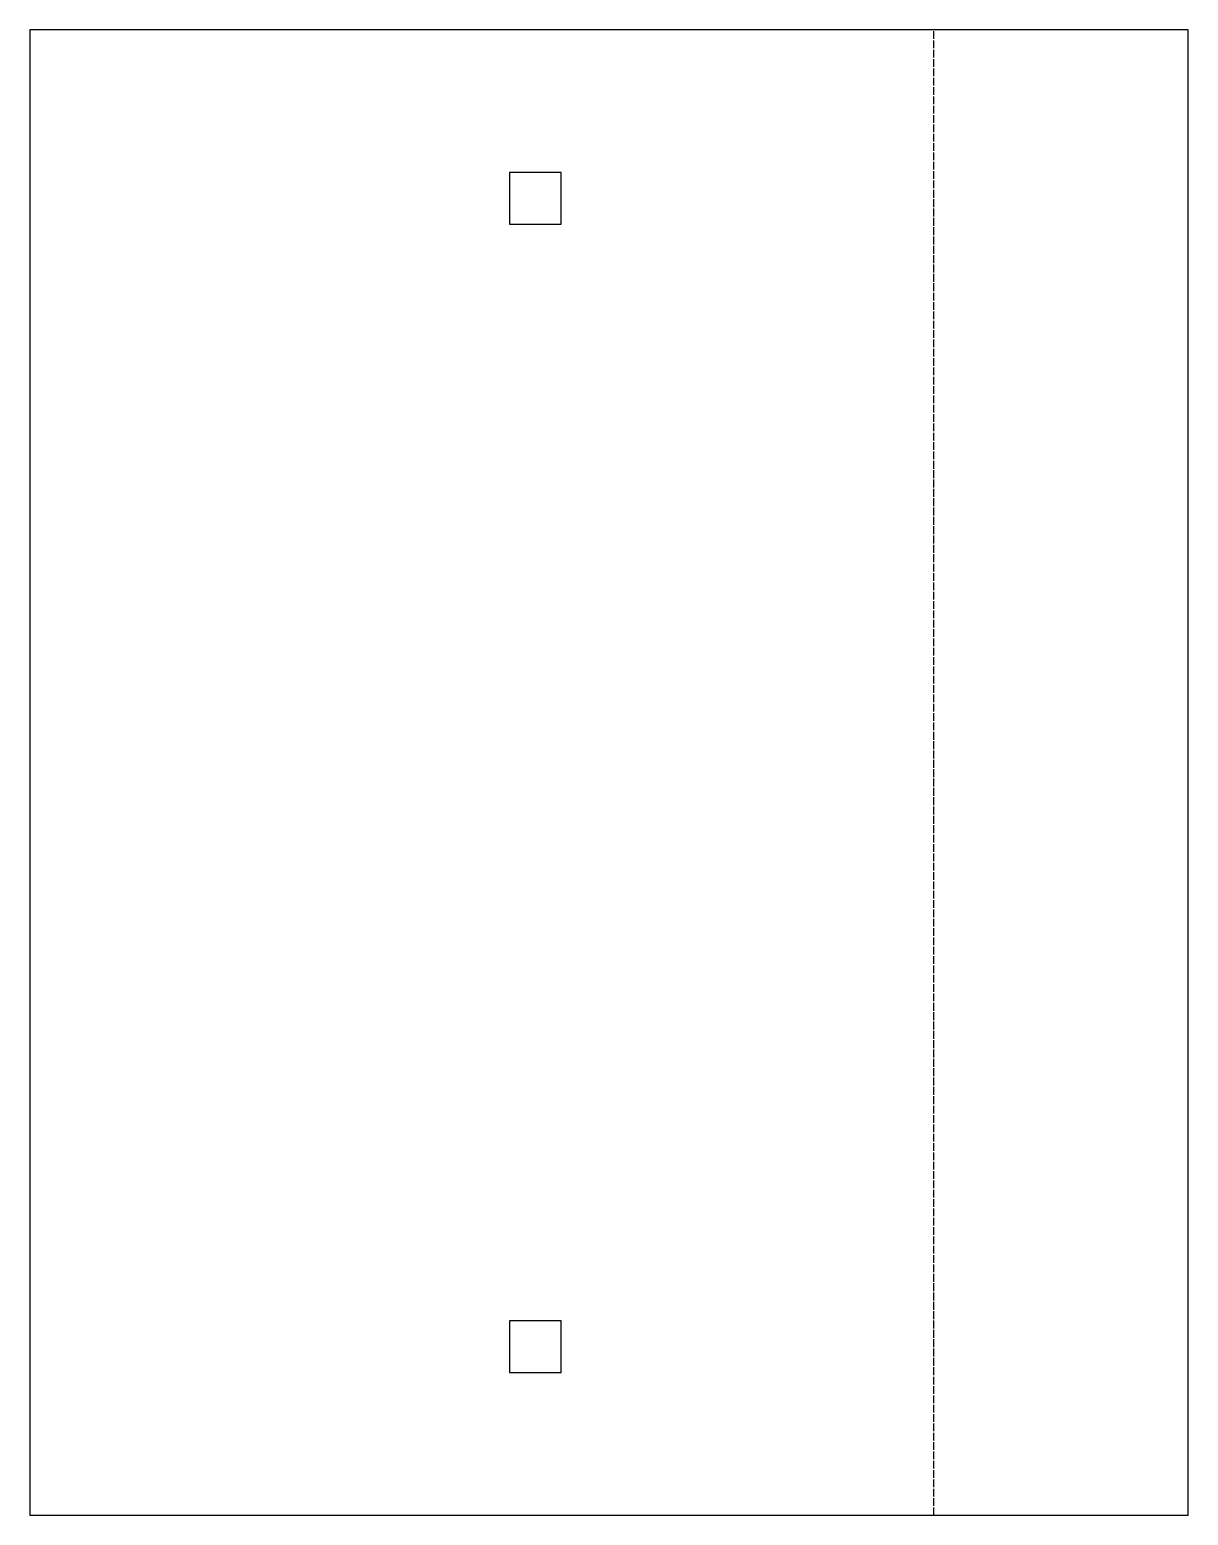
# Model space of a CAD drawing. Header units: millimetres. Extents: x 0 to 189, y 0 to 242.
import ezdxf

# ---------------------------------------------------------------- set-up
doc = ezdxf.new("R2010")
doc.units = ezdxf.units.MM
doc.linetypes.add('DASHED', pattern=[1.524, 1.27, -0.254])

msp = doc.modelspace()

# ---------------------------------------------------------------- linework, layer by layer
at = {"linetype": 'DASHED'}
msp.add_line((147.51715, 0), (147.51715, 242.275), dxfattribs=at)
for points in [[(0, 0), (189.0343, 0), (189.0343, 242.275), (0, 242.275)], [(78.31, 210.585), (86.69, 210.585), (86.69, 218.965), (78.31, 218.965)], [(78.31, 23.31), (86.69, 23.31), (86.69, 31.69), (78.31, 31.69)]]:
    msp.add_lwpolyline(points, close=True)

doc.saveas('drawing.dxf')
